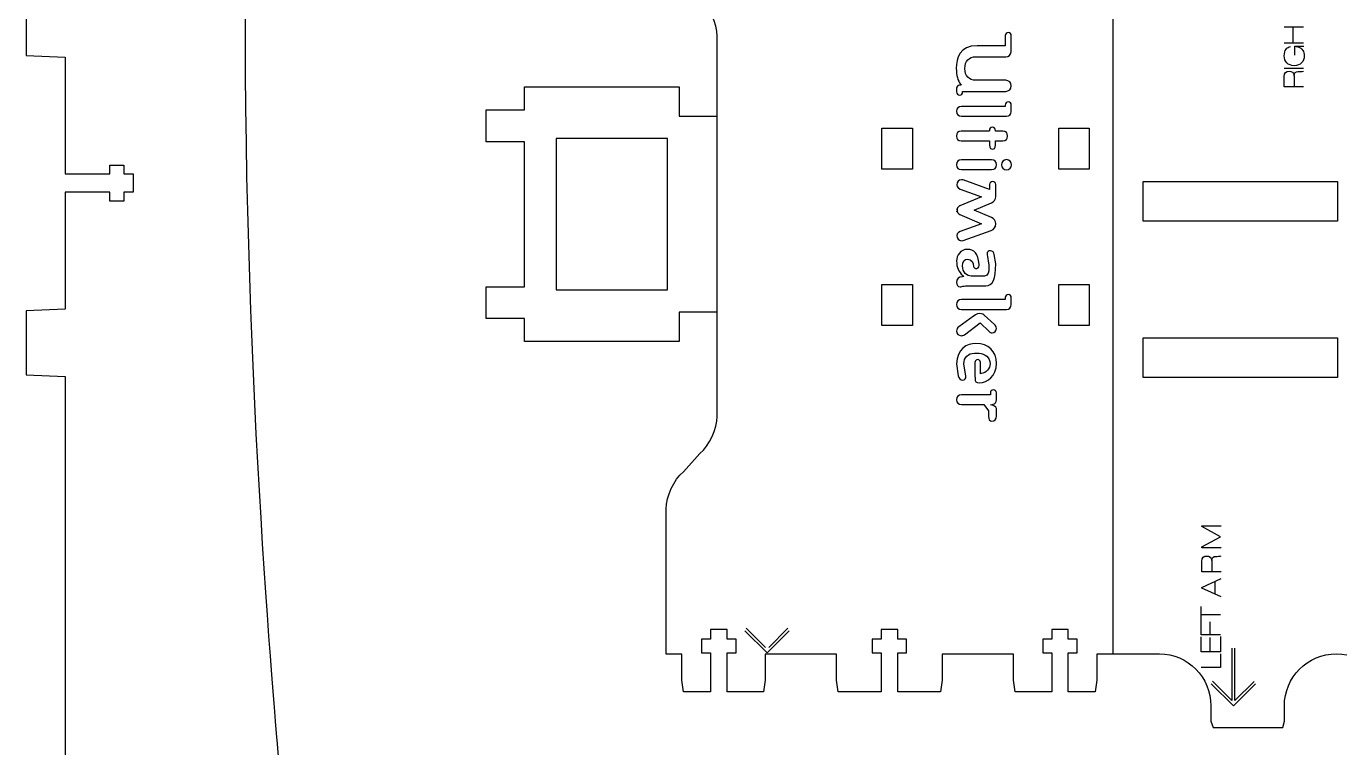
# Model space of a CAD drawing. Extents: x 16 to 1660, y 62 to 1240.
# Drawn here: x 32.7 to 197.3, y 152.1 to 242.5 of the extents above; entities that cross this region are included whole.
import ezdxf

# ---------------------------------------------------------------- set-up
doc = ezdxf.new("R2010")
doc.units = 0
doc.layers.get('0').update_dxf_attribs({"linetype": 'CONTINUOUS'})

msp = doc.modelspace()

# ---------------------------------------------------------------- linework, layer by layer
at = {"color": 7}
for points in [[(168.914798, 264.286718), (168.91508, 163.83254), (174.735067, 163.83254)], [(32.731287, 246.860342), (32.731287, 238.822936), (37.603007, 238.62284), (37.603007, 223.991876), (43.217536, 223.991876), (43.217536, 225.112016), (44.977473, 225.112016), (44.977473, 223.991876), (46.131762, 223.991876), (46.131762, 221.699102), (44.977473, 221.699102), (44.977473, 220.579527), (43.217536, 220.579527), (43.217536, 221.699102), (37.603007, 221.699102), (37.603007, 207.047253), (32.731287, 206.847158), (32.731287, 198.817936), (37.603007, 198.61784), (37.603007, 141.682611)], [(190.381184, 242.423527), (192.77076, 242.423527)], [(191.492293, 240.375722), (191.492293, 242.423527)], [(119.31396, 193.603598), (119.31396, 241.281938)], [(155.402562, 241.328222), (155.402562, 240.065842), (151.895387, 240.065842)], [(156.173311, 239.38738), (156.173311, 241.328222), (156.173311, 241.328222)], [(192.77076, 240.375722), (190.381184, 240.375722)], [(151.773467, 238.679567), (155.471989, 238.679567)], [(191.702831, 238.885307), (191.702831, 240.00968), (192.8241, 240.00968)], [(190.381184, 237.26902), (192.77076, 237.26902)], [(155.471989, 235.728087), (151.773467, 235.728087)], [(192.77076, 234.895813), (190.381184, 234.895813), (190.381184, 236.210687)], [(191.602642, 236.300998), (191.609416, 236.297611)], [(191.609416, 236.297893), (191.613649, 234.895813)], [(119.337667, 206.671051), (114.537913, 206.671051), (114.537913, 202.990027), (95.177187, 202.990027), (95.177187, 205.870669), (90.377151, 205.870669), (90.377151, 209.86242), (95.177187, 209.86242), (95.177187, 228.023702), (90.377151, 228.023702), (90.377151, 232.015453), (95.177187, 232.015453), (95.177187, 234.896096), (114.537913, 234.896096), (114.537913, 231.215636), (119.337667, 231.215636)], [(149.306844, 234.728738), (149.306844, 234.265329)], [(149.814562, 235.236173), (149.906002, 235.113689), (149.691796, 235.113689)], [(150.077029, 234.265329), (150.077029, 234.342093), (151.790118, 234.345762)], [(151.895387, 234.342093), (155.471989, 234.342093)], [(155.402562, 232.632673), (155.402562, 232.451769), (149.923782, 232.451769)], [(156.173311, 231.898896), (156.173311, 232.632673), (156.173311, 232.632673)], [(149.923782, 231.234827), (155.556656, 231.234827)], [(139.95908, 229.726631), (143.790811, 229.726631), (143.790811, 224.606273), (139.95908, 224.606273), (139.95908, 229.726631), (139.95908, 229.726631)], [(153.421362, 229.457956), (153.421362, 229.381473), (153.344598, 229.358049), (149.89556, 229.358049)], [(155.106229, 229.358049), (154.193804, 229.358049), (154.192111, 229.434813)], [(162.111831, 229.726631), (165.943562, 229.726631), (165.943562, 224.606273), (162.111831, 224.606273), (162.111831, 229.726631), (162.111831, 229.726631)], [(99.151722, 209.463076), (113.071487, 209.463076), (113.071487, 228.423329), (99.151722, 228.423329), (99.151722, 209.463076), (99.151722, 209.463076)], [(149.89556, 228.141107), (153.445633, 228.141107), (153.445633, 227.651169)], [(154.193804, 227.651169), (154.193804, 228.141107), (155.106229, 228.141107)], [(155.714418, 228.749578), (155.714418, 228.749578)], [(153.707253, 225.761691), (149.923782, 225.761691)], [(149.923782, 224.544749), (153.707253, 224.544749)], [(154.315442, 225.152656), (154.315442, 225.152656)], [(156.202662, 225.152656), (156.202662, 225.152656)], [(153.462002, 222.668818), (153.462002, 222.051316), (150.150124, 223.234956)], [(154.232469, 221.30766), (154.232469, 222.668818)], [(172.686416, 223.043891), (197.070698, 223.043891), (197.070698, 218.084118), (172.686416, 218.084118), (172.686416, 223.043891), (172.686416, 223.043891)], [(152.441487, 221.139456), (149.736669, 220.001818)], [(149.745982, 222.103809), (152.441487, 221.139456), (152.441487, 221.139456)], [(154.220616, 221.160058), (154.220333, 221.171064), (154.220616, 221.218196)], [(149.386149, 219.584693), (149.30374, 219.566067), (149.379093, 219.553084)], [(149.379093, 219.345087), (149.311642, 219.295416), (149.386431, 219.312349)], [(149.562538, 219.888364), (149.539396, 219.865787)], [(149.539396, 219.032667), (149.563384, 219.008396)], [(153.675362, 218.543011), (151.520031, 219.448944), (153.673669, 220.354596)], [(149.736669, 218.895224), (152.441769, 217.758716), (149.746264, 216.795209)], [(150.150689, 215.664062), (153.65476, 216.916564)], [(153.136036, 213.91372), (153.345162, 212.541838), (153.345162, 212.13826)], [(154.220616, 212.707502), (154.025882, 213.890578)], [(150.226607, 211.121978), (150.040058, 211.113229)], [(150.088318, 211.247002), (150.226607, 211.121978), (150.226607, 211.121978)], [(152.815149, 211.197896), (151.13508, 211.197896)], [(139.95908, 210.11896), (143.790811, 210.11896), (143.790811, 204.998884), (139.95908, 204.998884), (139.95908, 210.11896), (139.95908, 210.11896)], [(150.684371, 209.980953), (152.984482, 209.980953)], [(162.111831, 210.11896), (165.943562, 210.11896), (165.943562, 204.998884), (162.111831, 204.998884), (162.111831, 210.11896), (162.111831, 210.11896)], [(155.402562, 208.487716), (155.402562, 208.240207), (149.923782, 208.240207)], [(156.165127, 207.6323), (156.164844, 207.675762)], [(156.173311, 207.753938), (156.173311, 208.487716), (156.173311, 208.487716)], [(151.440444, 206.149504), (149.602331, 204.847613)], [(149.923782, 207.023264), (155.556656, 207.023264)], [(154.077247, 205.10754), (152.754189, 206.298518)], [(150.302524, 203.846571), (152.267638, 205.311022), (153.397091, 204.231804)], [(154.315442, 204.637922), (154.315442, 204.637922)], [(172.686416, 203.43622), (197.070698, 203.43622), (197.070698, 198.475882), (172.686416, 198.475882), (172.686416, 203.43622), (172.686416, 203.43622)], [(149.315593, 200.183609), (149.523027, 198.679647)], [(150.467342, 198.658198), (150.232251, 200.177964)], [(151.622196, 200.380318), (151.622196, 198.5391)], [(151.634049, 200.464138), (151.626993, 200.435916)], [(152.388147, 198.971464), (152.300658, 198.958764), (152.300658, 200.380318)], [(154.315724, 200.225378), (154.315724, 200.225378)], [(151.632356, 198.460078), (151.634049, 198.347753)], [(153.552878, 196.55536), (153.552878, 196.307851), (149.923782, 196.307851)], [(154.323344, 195.821864), (154.323344, 196.55536), (154.323344, 196.55536)], [(149.923782, 195.091473), (152.726531, 195.091473), (153.3144, 194.313104), (153.3144, 193.612629)], [(153.901422, 194.968707), (153.624562, 195.048011), (153.904527, 195.116873)], [(154.315724, 195.699944), (154.315442, 195.743407)], [(154.337173, 193.612629), (154.337173, 194.394384)], [(115.076393, 186.663189), (117.151573, 188.953987)], [(168.914798, 163.798391), (166.892958, 163.798391), (166.892958, 160.540136), (166.693427, 159.078224), (163.314662, 159.078224), (163.314662, 163.981836), (164.43452, 163.981836), (164.43452, 165.66134), (163.314662, 165.66134), (163.314662, 166.887878), (161.234967, 166.887878), (161.234967, 165.66134), (160.114262, 165.66134), (160.114262, 163.981836), (161.234967, 163.981836), (161.234967, 159.078224), (156.652524, 159.078224), (156.451864, 160.540136), (156.451864, 163.798391), (147.513887, 163.798391), (147.513887, 160.540136), (147.313791, 159.078224), (141.933507, 159.078224), (141.933507, 163.981836), (143.053082, 163.981836), (143.053082, 165.66134), (141.933507, 165.66134), (141.933507, 166.887878), (139.853811, 166.887878), (139.853811, 165.66134), (138.732542, 165.66134), (138.732542, 163.981836), (139.853811, 163.981836), (139.853811, 159.078224), (134.472398, 159.078224), (134.272584, 160.540136), (134.272584, 163.798391), (125.33376, 163.798391), (125.33376, 160.540136), (125.133664, 159.078224), (120.555173, 159.078224), (120.555173, 163.981836), (121.675313, 163.981836), (121.675313, 165.66134), (120.555173, 165.66134), (120.555173, 166.887878), (118.475478, 166.887878), (118.475478, 165.66134), (117.354773, 165.66134), (117.354773, 163.981836), (118.475478, 163.981836), (118.475478, 159.078224), (115.093327, 159.078224), (114.893231, 160.540136), (114.893231, 163.798391), (112.913724, 163.798391), (112.914007, 182.012449)], [(182.472471, 177.1396), (180.055802, 177.1396), (180.055802, 177.25136), (182.404738, 178.520513), (182.404738, 178.527287), (180.055802, 179.789667), (180.055802, 179.901427), (182.472471, 179.901427)], [(182.472471, 174.103736), (180.055802, 174.103736), (180.055802, 175.433849)], [(181.291371, 175.525289), (181.297862, 175.521902), (181.302378, 174.103736)], [(182.472471, 170.977278), (180.055802, 172.087822), (180.055802, 172.175876), (182.472471, 173.286138)], [(181.674064, 172.91812), (181.674064, 171.337958)], [(179.971418, 167.666247), (179.971418, 169.769084)], [(182.408971, 168.723733), (179.971418, 168.723733)], [(182.408971, 166.222962), (179.971418, 166.222962), (179.971418, 167.933229)], [(128.349304, 166.743662), (125.567158, 163.961798), (122.785011, 166.743662)], [(125.367627, 164.649009), (122.967327, 167.049591)], [(128.159369, 167.041407), (125.768382, 164.649856)], [(181.105387, 166.222962), (181.105387, 167.834169)], [(182.408971, 166.008756), (182.408971, 164.090209), (179.971418, 164.090209), (179.971418, 165.988153)], [(181.105387, 164.090209), (181.105387, 165.909413)], [(182.408971, 163.8554), (182.408971, 162.144851), (179.971418, 162.144851)], [(183.804278, 164.537813), (183.804278, 157.99816), (181.403978, 160.39846)], [(186.596302, 160.390558), (184.204751, 157.999007), (184.204751, 164.537813)], [(186.786238, 160.092531), (184.004091, 157.310667), (181.222227, 160.092531)], [(181.17566, 157.312078), (181.17566, 155.415262), (181.45506, 154.592867), (190.195764, 154.592867), (190.395296, 155.415262), (190.395296, 157.312078)]]:
    msp.add_lwpolyline(points, dxfattribs=at)
for points in [[(60.207878, 241.003667), (60.207313, 260.64464), (61.594718, 296.799), (61.594718, 296.799)], [(119.31396, 241.281938), (119.31396, 242.838676), (118.340576, 244.931636), (117.151573, 245.931549)], [(64.488342, 149.442593), (64.488342, 149.442593), (60.207878, 194.136716), (60.207878, 241.003667)], [(155.787796, 241.713456), (155.575282, 241.713456), (155.402562, 241.5413), (155.402562, 241.328222)], [(156.173311, 241.328222), (156.173311, 241.5413), (156.000591, 241.713456), (155.787796, 241.713456)], [(151.895387, 240.065842), (149.731871, 240.065842), (149.277776, 238.509669), (149.277776, 237.203827)], [(150.363767, 237.203544), (150.363767, 238.169027), (150.850882, 238.679567), (151.773467, 238.679567)], [(155.471989, 238.679567), (155.856658, 238.679567), (156.119407, 238.909296), (156.157224, 239.279571)], [(156.157224, 239.279571), (156.169078, 239.328396), (156.173311, 239.358593), (156.173311, 239.38738)], [(190.381184, 238.798382), (190.381184, 239.544578), (190.712513, 239.88776), (191.174511, 239.974684)], [(191.629736, 237.559991), (190.839796, 237.559991), (190.381184, 238.115687), (190.381184, 238.798382)], [(192.87744, 238.798382), (192.87744, 238.115687), (192.419111, 237.559991), (191.629736, 237.559991)], [(191.702831, 240.00968), (191.98082, 239.974684), (192.103022, 239.926707), (192.103022, 239.926707)], [(192.103022, 239.926707), (192.652227, 239.761042), (192.87744, 239.297351), (192.87744, 238.798382)], [(149.277776, 237.203827), (149.277776, 236.379173), (149.458116, 235.71708), (149.814562, 235.236173)], [(151.773467, 235.728087), (150.850882, 235.728087), (150.363767, 236.238344), (150.363767, 237.203544)], [(156.165127, 235.034949), (156.165127, 235.456024), (155.893064, 235.728087), (155.471989, 235.728087)], [(190.381184, 236.210687), (190.381184, 236.688771), (190.608938, 236.869958), (191.033964, 236.869958)], [(191.033964, 236.869958), (191.261436, 236.869958), (191.5795, 236.716147), (191.602642, 236.300998)], [(191.609416, 236.297611), (191.612802, 236.665629), (191.783547, 236.825649), (192.111489, 236.825649)], [(192.111489, 236.825649), (192.198696, 236.825649), (192.673676, 236.832704), (192.77076, 236.879553)], [(149.691796, 235.113689), (149.479282, 235.113689), (149.306844, 234.940969), (149.306844, 234.728738)], [(149.306844, 234.265329), (149.306844, 234.052816), (149.479282, 233.879813), (149.691796, 233.879813)], [(149.691796, 233.879813), (149.904027, 233.879813), (150.077029, 234.052816), (150.077029, 234.265329)], [(151.790118, 234.345762), (151.824831, 234.344069), (151.85898, 234.342093), (151.895387, 234.342093)], [(155.471989, 234.342093), (155.893064, 234.342093), (156.165127, 234.614438), (156.165127, 235.034949)], [(149.923782, 232.451769), (149.531493, 232.451769), (149.315593, 232.235022), (149.315593, 231.843016)], [(155.787796, 233.018471), (155.575282, 233.018471), (155.402562, 232.845469), (155.402562, 232.632673)], [(156.173311, 232.632673), (156.173311, 232.845469), (156.000591, 233.018471), (155.787796, 233.018471)], [(149.315593, 231.843016), (149.315593, 231.451009), (149.531493, 231.234827), (149.923782, 231.234827)], [(155.556656, 231.234827), (155.932293, 231.234827), (156.147347, 231.43718), (156.162587, 231.805198)], [(156.162587, 231.805198), (156.170489, 231.846684), (156.173311, 231.873496), (156.173311, 231.898896)], [(149.89556, 229.358049), (149.503271, 229.358049), (149.287371, 229.141867), (149.287371, 228.749578)], [(153.806878, 229.842907), (153.594647, 229.842907), (153.421362, 229.670469), (153.421362, 229.457956)], [(154.192111, 229.434813), (154.192111, 229.670469), (154.019391, 229.842907), (153.806878, 229.842907)], [(155.714418, 228.749578), (155.714418, 229.142149), (155.498518, 229.358049), (155.106229, 229.358049)], [(149.287371, 228.749578), (149.287371, 228.357289), (149.503271, 228.141107), (149.89556, 228.141107)], [(153.445633, 227.651169), (153.445633, 227.174496), (153.625691, 227.108456), (153.820142, 227.108456)], [(153.820142, 227.108456), (154.014029, 227.108456), (154.193804, 227.174213), (154.193804, 227.651169)], [(155.106229, 228.141107), (155.498518, 228.140824), (155.714418, 228.357289), (155.714418, 228.749578)], [(149.923782, 225.761691), (149.514842, 225.761691), (149.315593, 225.562442), (149.315593, 225.152656)], [(154.315442, 225.152656), (154.315442, 225.568369), (154.122402, 225.761691), (153.707253, 225.761691)], [(155.566251, 225.789631), (155.215449, 225.789631), (154.92984, 225.504022), (154.92984, 225.152656)], [(156.202662, 225.152656), (156.202662, 225.504022), (155.917053, 225.789631), (155.566251, 225.789631)], [(149.315593, 225.152656), (149.315593, 224.743433), (149.514842, 224.544749), (149.923782, 224.544749)], [(153.707253, 224.544749), (154.116193, 224.544749), (154.315442, 224.743433), (154.315442, 225.152656)], [(154.92984, 225.152656), (154.92984, 224.802136), (155.215449, 224.516244), (155.566251, 224.516244)], [(155.566251, 224.516244), (155.917053, 224.516244), (156.202662, 224.802136), (156.202662, 225.152656)], [(149.38248, 222.871171), (149.273824, 222.565807), (149.442876, 222.2119), (149.745982, 222.103809)], [(150.150124, 223.234956), (149.837987, 223.346151), (149.493676, 223.182744), (149.38248, 222.871171)], [(153.846953, 223.054333), (153.63444, 223.054333), (153.462002, 222.881613), (153.462002, 222.668818)], [(154.232469, 222.668818), (154.232469, 222.881613), (154.059467, 223.054333), (153.846953, 223.054333)], [(153.673669, 220.354596), (153.999353, 220.481313), (154.218358, 220.804458), (154.220616, 221.160058)], [(154.220616, 221.218196), (154.228518, 221.250933), (154.232469, 221.280284), (154.232469, 221.30766)], [(149.379093, 219.553084), (149.366676, 219.481964), (149.368087, 219.408304), (149.379093, 219.345087)], [(149.420016, 219.689116), (149.399978, 219.636904), (149.392358, 219.611222), (149.386149, 219.584693)], [(149.386431, 219.312349), (149.39264, 219.285538), (149.40026, 219.26042), (149.41042, 219.235867)], [(149.41042, 219.235867), (149.434691, 219.175753), (149.45106, 219.144427), (149.471098, 219.114793)], [(149.486056, 219.802851), (149.451342, 219.75318), (149.434409, 219.721853), (149.420016, 219.689116)], [(149.471098, 219.114793), (149.502142, 219.073307), (149.519922, 219.051858), (149.539396, 219.032667)], [(149.539396, 219.865787), (149.520204, 219.846031), (149.502707, 219.824864), (149.486056, 219.802851)], [(149.64664, 219.954404), (149.603178, 219.92336), (149.582576, 219.906427), (149.562538, 219.888364)], [(149.563384, 219.008396), (149.582576, 218.990898), (149.60346, 218.974247), (149.624909, 218.958724)], [(149.624909, 218.958724), (149.675427, 218.924858), (149.704778, 218.908489), (149.736669, 218.895224)], [(149.736669, 220.001818), (149.704496, 219.988553), (149.674862, 219.972184), (149.64664, 219.954404)], [(153.65476, 216.916564), (153.993709, 217.03792), (154.22118, 217.366427), (154.22118, 217.733598)], [(154.22118, 217.733598), (154.220333, 218.093149), (154.000764, 218.41714), (153.675362, 218.543011)], [(149.746264, 216.795209), (149.44344, 216.687118), (149.272978, 216.337162), (149.382762, 216.026718)], [(149.382762, 216.026718), (149.49424, 215.715144), (149.838551, 215.552867), (150.150689, 215.664062)], [(150.63724, 214.539971), (149.810047, 214.539971), (149.315593, 213.792082), (149.315593, 213.068182)], [(152.138098, 212.692262), (151.98598, 214.004596), (151.551358, 214.539971), (150.63724, 214.539971)], [(153.554571, 214.372331), (153.369433, 214.372331), (153.088622, 214.249847), (153.136036, 213.91372)], [(154.025882, 213.890578), (153.980162, 214.108171), (153.861347, 214.372331), (153.554571, 214.372331)], [(149.315593, 213.068182), (149.315593, 212.301949), (149.560844, 211.723676), (150.088318, 211.247002)], [(150.062918, 212.485393), (150.062918, 212.971098), (150.332158, 213.323311), (150.70328, 213.323311)], [(151.13508, 211.197896), (150.615509, 211.197896), (150.062918, 211.649169), (150.062918, 212.485393)], [(150.70328, 213.323311), (151.242324, 213.323311), (151.385693, 212.843816), (151.455402, 212.374762)], [(151.45512, 212.375327), (151.45512, 212.375891), (151.4856, 212.239296), (151.592844, 212.172973)], [(151.455402, 212.374762), (151.45512, 212.375327), (151.45512, 212.375327), (151.45512, 212.375327)], [(151.848538, 212.1535), (152.103384, 212.220951), (152.14092, 212.478902), (152.14092, 212.626787)], [(152.14092, 212.626787), (152.14092, 212.665451), (152.13838, 212.690287), (152.138098, 212.692262)], [(152.984482, 209.980953), (153.851187, 209.980953), (154.220616, 210.796293), (154.220616, 212.707502)], [(150.040058, 211.113229), (149.559151, 211.092344), (149.315593, 210.847093), (149.315593, 210.383402)], [(151.592844, 212.172973), (151.659449, 212.132051), (151.745527, 212.12556), (151.848538, 212.1535)], [(153.345162, 212.13826), (153.345162, 211.832896), (153.345162, 211.197896), (152.815149, 211.197896)], [(149.315593, 210.383402), (149.315593, 210.116702), (149.483516, 209.840407), (149.764044, 209.840407)], [(149.764044, 209.840407), (149.835447, 209.840407), (149.896689, 209.857904), (149.981356, 209.88274)], [(149.981356, 209.88274), (150.123878, 209.923944), (150.318611, 209.980953), (150.684371, 209.980953)], [(149.923782, 208.240207), (149.531493, 208.240207), (149.315593, 208.024589), (149.315593, 207.6323)], [(149.315593, 207.6323), (149.315593, 207.239447), (149.531493, 207.023264), (149.923782, 207.023264)], [(155.787796, 208.872949), (155.575282, 208.872949), (155.402562, 208.700511), (155.402562, 208.487716)], [(155.556656, 207.023264), (155.948944, 207.023264), (156.165127, 207.239729), (156.165127, 207.6323)], [(156.173311, 208.487716), (156.173311, 208.700511), (156.000591, 208.872949), (155.787796, 208.872949)], [(156.164844, 207.675762), (156.170489, 207.701727), (156.173311, 207.728256), (156.173311, 207.753938)], [(152.204702, 206.496638), (151.825113, 206.496638), (151.444678, 206.153173), (151.440444, 206.149504)], [(152.754189, 206.298518), (152.742053, 206.310653), (152.56256, 206.496638), (152.204702, 206.496638)], [(149.602331, 204.847613), (149.409009, 204.714687), (149.315593, 204.532936), (149.315593, 204.290789)], [(149.315593, 204.290789), (149.315593, 203.981473), (149.58568, 203.720418), (149.904591, 203.720418)], [(153.397091, 204.231804), (153.510827, 204.125407), (153.57348, 204.066987), (153.773293, 204.066987)], [(153.773293, 204.066987), (154.078658, 204.066987), (154.315442, 204.373762), (154.315442, 204.637922)], [(154.315442, 204.637922), (154.315442, 204.841969), (154.185902, 205.006504), (154.077247, 205.10754)], [(151.726618, 202.739413), (150.615509, 202.739413), (149.317851, 202.0697), (149.315593, 200.183609)], [(149.904591, 203.720418), (150.049936, 203.720418), (150.183991, 203.762751), (150.302524, 203.846571)], [(154.315724, 200.225378), (154.315724, 201.775907), (153.323713, 202.739413), (151.726618, 202.739413)], [(150.232251, 200.177964), (150.232251, 200.982298), (150.764804, 201.522471), (151.557284, 201.522471)], [(151.557284, 201.522471), (151.589176, 201.526987), (152.562278, 201.63536), (153.126722, 201.133851)], [(153.126722, 201.133851), (153.382133, 200.906662), (153.511673, 200.59142), (153.511673, 200.196873)], [(151.626993, 200.435916), (151.623042, 200.411644), (151.622196, 200.39584), (151.622196, 200.380318)], [(151.961709, 200.719267), (151.807616, 200.719267), (151.672713, 200.614562), (151.634049, 200.464138)], [(152.300658, 200.380318), (152.300658, 200.567149), (152.14854, 200.719267), (151.961709, 200.719267)], [(152.148822, 197.824231), (153.198971, 197.823667), (154.315724, 198.665536), (154.315724, 200.225378)], [(153.511673, 200.196873), (153.511673, 199.568929), (153.049676, 199.065444), (152.388147, 198.971464)], [(149.523027, 198.679647), (149.574673, 198.39686), (149.775051, 198.123387), (150.105533, 198.158664)], [(150.105533, 198.158664), (150.303653, 198.179549), (150.517296, 198.327998), (150.467342, 198.658198)], [(151.622196, 198.5391), (151.622196, 198.514264), (151.625018, 198.489147), (151.632356, 198.460078)], [(151.634049, 198.347753), (151.634049, 197.922162), (151.730004, 197.824231), (152.148822, 197.824231)], [(149.923782, 196.307851), (149.531493, 196.307851), (149.315593, 196.092233), (149.315593, 195.699944)], [(153.938393, 196.940593), (153.72588, 196.940593), (153.552878, 196.767591), (153.552878, 196.55536)], [(154.323344, 196.55536), (154.323344, 196.767591), (154.150342, 196.940593), (153.938393, 196.940593)], [(149.315593, 195.699944), (149.315593, 195.307656), (149.531493, 195.091473), (149.923782, 195.091473)], [(154.337173, 194.394384), (154.337173, 194.658544), (154.15768, 194.894764), (153.901422, 194.968707)], [(153.904527, 195.116873), (154.169816, 195.181784), (154.315724, 195.388653), (154.315724, 195.699944)], [(154.315442, 195.743407), (154.320522, 195.767678), (154.323344, 195.794207), (154.323344, 195.821864)], [(117.151573, 188.953987), (118.340576, 189.955029), (119.31396, 192.04686), (119.31396, 193.603598)], [(153.3144, 193.612629), (153.3144, 193.213567), (153.456358, 193.011778), (153.736604, 193.011778)], [(153.736604, 193.011778), (154.067933, 193.011778), (154.337173, 193.281018), (154.337173, 193.612629)], [(112.914007, 182.012449), (112.914007, 183.569751), (113.886827, 185.662147), (115.076393, 186.663189)], [(180.055802, 175.433849), (180.055802, 175.91786), (180.285813, 176.10074), (180.71592, 176.10074)], [(180.71592, 176.10074), (180.945931, 176.10074), (181.267664, 175.944953), (181.291371, 175.525289)], [(181.297862, 175.521902), (181.301531, 175.894153), (181.474251, 176.056713), (181.805862, 176.056713)], [(181.805862, 176.056713), (181.893916, 176.056713), (182.37454, 176.063487), (182.472471, 176.1109)], [(174.735067, 163.83254), (178.336222, 163.83254), (181.17566, 160.913233), (181.17566, 157.312078)], [(190.395296, 157.312078), (190.395296, 160.913233), (193.31432, 163.83254), (196.915758, 163.83254)], [(196.915758, 163.83254), (200.516913, 163.83254), (203.356351, 160.913233), (203.356351, 157.312078)]]:
    msp.add_open_spline(points, degree=3, dxfattribs=at)

doc.saveas('drawing.dxf')
